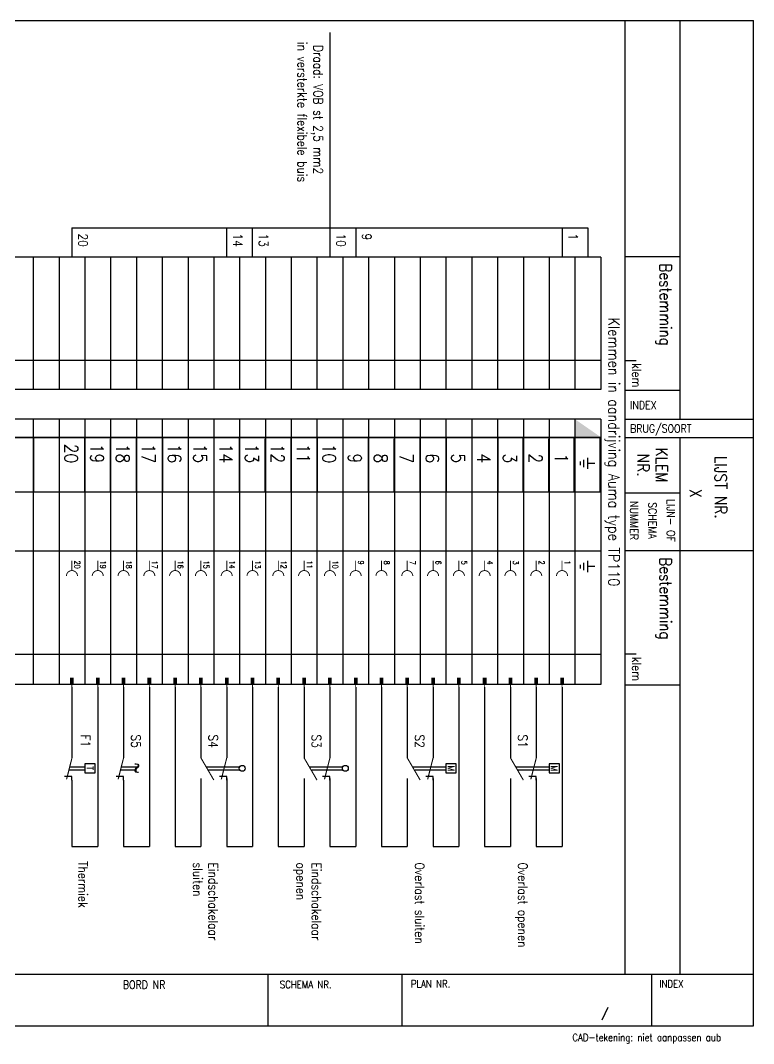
# Model space of a CAD drawing. Extents: x 0 to 405, y 0 to 280.
# Drawn here: x 206.5 to 405.5, y 2.5 to 280.3 of the extents above; entities that cross this region are included whole.
import ezdxf
from ezdxf.enums import TextEntityAlignment as Align

# ---------------------------------------------------------------- set-up
doc = ezdxf.new("R2010")
doc.units = 0
doc.header["$LTSCALE"] = 6
doc.linetypes.add('DASHED', pattern=[0])
doc.layers.get('0').update_dxf_attribs({"color": 8, "linetype": 'CONTINUOUS'})
for name, color, linetype in [('1', 8, 'CONTINUOUS'), ('10', 8, 'DASHED'), ('11', 30, 'DASHED'), ('12', 30, 'DASHED'), ('2', 62, 'CONTINUOUS'), ('3', 30, 'CONTINUOUS'), ('30', 8, 'CONTINUOUS'), ('31', 8, 'CONTINUOUS'), ('LIJN035', 30, 'CONTINUOUS')]:
    doc.layers.add(name, color=color, linetype=linetype)
doc.styles.get("Standard").update_dxf_attribs({"font": 'simplex', "width": 0.85})

# ---------------------------------------------------------------- blocks, each defined once
blk = doc.blocks.new('TDCAD')
at = {"layer": '30', "color": 0, "width": 0.85}
blk.add_text('CAD-tekening: niet aanpassen aub', height=2, dxfattribs=at).set_placement((-47.9, -3.23))
blk = doc.blocks.new('LST11')
at = {"layer": '1', "color": 0}
for p, q in [((364, 215.99), (14, 215.99)), ((210, 215.99), (210, 180.04)), ((217, 215.99), (217, 180.04)), ((224, 215.99), (224, 180.04)), ((231, 215.99), (231, 180.04)), ((238, 215.99), (238, 180.04)), ((245, 215.99), (245, 180.04)), ((252, 215.99), (252, 180.04)), ((259, 215.99), (259, 180.04)), ((266, 215.99), (266, 180.04)), ((273, 215.99), (273, 180.04)), ((280, 215.99), (280, 180.04)), ((287, 215.99), (287, 180.04)), ((294, 215.99), (294, 180.04)), ((301, 215.99), (301, 180.04)), ((308, 215.99), (308, 180.04)), ((315, 215.99), (315, 180.04)), ((322, 215.99), (322, 180.04)), ((329, 215.99), (329, 180.04)), ((336, 215.99), (336, 180.04)), ((343, 215.99), (343, 180.04)), ((350, 215.99), (350, 180.04)), ((357, 215.99), (357, 180.04)), ((364, 215.99), (364, 180.04)), ((370.5, 216.21), (385.5, 216.21)), ((14, 188), (364, 188)), ((370.5, 187.95), (373.58, 187.95)), ((364, 180.04), (14, 180.04)), ((370.5, 179.9), (385.5, 179.9)), ((364, 172), (14, 172)), ((210, 172), (210, 100)), ((217, 172), (217, 100)), ((224, 172), (224, 100)), ((231, 172), (231, 100)), ((238, 172), (238, 100)), ((245, 172), (245, 100)), ((252, 172), (252, 100)), ((259, 172), (259, 100)), ((266, 172), (266, 100)), ((273, 172), (273, 100)), ((280, 172), (280, 100)), ((287, 172), (287, 100)), ((294, 172), (294, 100)), ((301, 172), (301, 100)), ((308, 172), (308, 100)), ((315, 172), (315, 100)), ((322, 172), (322, 100)), ((329, 172), (329, 100)), ((336, 172), (336, 100)), ((343, 172), (343, 100)), ((350, 172), (350, 100)), ((357, 172), (357, 100)), ((364, 172), (364, 100)), ((370.5, 167), (405.47, 167)), ((370.5, 152), (385.5, 152)), ((364, 136.14), (14, 136.14)), ((364, 108.13), (14, 108.13)), ((370.5, 108.32), (373.58, 108.32)), ((364, 100), (14, 100)), ((370.5, 99.89), (385.5, 99.89))]:
    blk.add_line(p, q, dxfattribs=at)
at = {"layer": '11', "color": 0}
blk.add_line((365.9, 12.27), (364.27, 8.84), dxfattribs=at)
at = {"layer": '2', "color": 0}
for p, q in [((9.47, 280.3), (405.47, 280.3)), ((370.5, 280.28), (370.5, 21.21)), ((385.5, 280.28), (385.5, 172)), ((405.47, 7.3), (405.47, 280.3)), ((385.5, 167), (385.5, 21.21)), ((9.47, 21.26), (405.47, 21.26)), ((273.75, 7.3), (273.75, 21.26)), ((310.14, 7.3), (310.14, 21.26)), ((377.83, 7.3), (377.83, 21.26)), ((9.47, 7.3), (405.47, 7.3))]:
    blk.add_line(p, q, dxfattribs=at)
at = {"layer": '2', "color": 0, "const_width": 0.4}
for points in [[(14, 166.99), (356.81, 167.05), (356.81, 152.23), (14, 152.22), (14, 166.99)], [(21, 166.99), (356.81, 167.05), (356.81, 152.23), (21, 152.22), (21, 166.99)], [(28, 166.99), (363.81, 167.05), (363.81, 152.23), (28, 152.22), (28, 166.99)], [(210.07, 166.88), (210.07, 152.23)], [(217.07, 166.88), (217.07, 152.23)], [(223.96, 166.88), (223.96, 152.23)], [(230.9, 166.7), (230.9, 152.23), (230.9, 160)], [(237.99, 166.88), (237.99, 152.23)], [(245.07, 166.88), (245.07, 152.23)], [(252.07, 166.88), (252.07, 152.23)], [(259.07, 166.88), (259.07, 152.23)], [(265.96, 166.88), (265.96, 152.23)], [(272.9, 166.7), (272.9, 152.23), (272.9, 160)], [(279.99, 166.88), (279.99, 152.23)], [(287.07, 166.88), (287.07, 152.23)], [(294.07, 166.88), (294.07, 152.23)], [(300.96, 166.88), (300.96, 152.23)], [(307.9, 166.7), (307.9, 152.23), (307.9, 160)], [(314.99, 166.88), (314.99, 152.23)], [(322.07, 166.88), (322.07, 152.23)], [(329.07, 166.88), (329.07, 152.23)], [(336.07, 166.88), (336.07, 152.23)], [(342.96, 166.88), (342.96, 152.23)], [(349.9, 166.7), (349.9, 152.23), (349.9, 160)], [(356.99, 166.88), (356.99, 152.23)], [(364.07, 166.88), (364.07, 152.23)]]:
    blk.add_lwpolyline(points, dxfattribs=at)
at = {"layer": '3', "color": 0}
for p, q in [((370.5, 172), (405.47, 172)), ((370.5, 136.34), (405.47, 136.34))]:
    blk.add_line(p, q, dxfattribs=at)
at = {"layer": '10', "color": 0}
blk.add_blockref('TDCAD', (404.21, 6.35), dxfattribs=at)
at = {"layer": '10', "color": 0, "width": 0.85}
blk.add_text('BORD NR', height=2.2, dxfattribs=at).set_placement((234.31, 17.33))
for s, p in [('SCHEMA NR.', (283.95, 18.46)), ('PLAN NR.', (317.83, 18.64)), ('INDEX', (383.19, 18.64))]:
    blk.add_text(s, height=2, dxfattribs=at).set_placement(p, align=Align.MIDDLE)
at = {"layer": '11', "color": 0, "width": 0.85}
blk.add_text('LIJST NR.', height=3.2, rotation=270, dxfattribs=at).set_placement((395, 162))
for tag, p in [('BESTEMMING', (393.87, 227.49)), ('KLNR', (389.77, 151.81)), ('BESTEMMING', (393.87, 94.27))]:
    blk.add_attdef(tag, text='', height=3.2, rotation=270, dxfattribs=at).set_placement(p, align=Align.MIDDLE)
for tag, p in [('VNR', (355.5, 9)), ('TOT', (367.5, 9))]:
    blk.add_attdef(tag, p, '', height=3, dxfattribs=at)
at = {"layer": '2', "color": 0, "width": 0.85}
for tag, p in [('TITEL', (48.34, 12.41)), ('NUMMER', (315.14, 9.4))]:
    blk.add_attdef(tag, p, '', height=4.7, dxfattribs=at)
blk.add_attdef('BORD', text='', height=4.7, dxfattribs=at).set_placement((264.44, 9.18), align=Align.RIGHT)
for tag, p in [('NUMMER', (291.94, 11.48)), ('INDEX', (393.05, 11.48))]:
    blk.add_attdef(tag, text='', height=4.7, dxfattribs=at).set_placement(p, align=Align.MIDDLE)
at = {"layer": '30', "color": 0, "width": 0.85}
for s, p in [('INDEX', (371.95, 174.75)), ('BRUG/SOORT', (371.95, 168.36))]:
    blk.add_text(s, height=2.2, dxfattribs=at).set_placement(p)
for s, p in [('NUMMER', (371.95, 144.5)), ('SCHEMA', (376.95, 144.5)), ('LIJN- OF', (381.95, 144.5))]:
    blk.add_text(s, height=2.2, rotation=270, dxfattribs=at).set_placement(p, align=Align.CENTER)
at = {"layer": '31', "color": 0, "width": 0.85}
for s, height, p in [('Bestemming', 3.2, (380, 214.29)), ('klem', 2.5, (372.5, 187.23)), ('Bestemming', 3.2, (380, 134.5)), ('klem', 2.5, (372.5, 107.5))]:
    blk.add_text(s, height=height, rotation=270, dxfattribs=at).set_placement(p)
for s, p in [('NR.', (373.96, 159.5)), ('KLEM', (378.96, 159.5))]:
    blk.add_text(s, height=3.2, rotation=270, dxfattribs=at).set_placement(p, align=Align.CENTER)
blk = doc.blocks.new('LSTAARD')
at = {"layer": '2', "color": 0}
blk.add_solid([(-3.5, 4), (3.5, -0.85), (-3.5, -0.85)], dxfattribs=at)
blk = doc.blocks.new('LSTKB')
at = {"layer": '1', "color": 0}
blk.add_line((0, 53), (0, 0), dxfattribs=at)
at = {"layer": '10', "color": 0, "width": 0.85}
for tag, p in [('KABELTYPE', (-4.42, 49.64)), ('BESTEMMING', (1.58, 49.64)), ('BESTEMMING', (5.58, 49.64))]:
    blk.add_attdef(tag, p, '', height=2.5, rotation=270, dxfattribs=at)
blk = doc.blocks.new('KNO')
at = {"layer": '1', "color": 0, "const_width": 0.3}
blk.add_lwpolyline([(0, -6), (-3.53, 0.08)], dxfattribs=at)
at = {"layer": '10', "color": 0, "width": 0.95}
for p in [(-0.91, 0.82), (-0.91, -7.8)]:
    blk.add_attdef('N', text='', height=2.2, dxfattribs=at).set_placement(p, align=Align.RIGHT)
at = {"layer": '11', "color": 0, "width": 0.85}
blk.add_attdef('BORD', (3.43, -0.41), '', height=3.2, dxfattribs=at)
at = {"layer": '12', "color": 0, "width": 0.95}
blk.add_attdef('KODE', (2.97, -4.88), '', height=3.2, dxfattribs=at)
blk = doc.blocks.new('KNG')
at = {"layer": '1', "color": 0}
for p, q in [((0, 0), (0, -1)), ((0, -1), (2, -1))]:
    blk.add_line(p, q, dxfattribs=at)
at = {"layer": '1', "color": 0, "const_width": 0.3}
blk.add_lwpolyline([(0, -6), (1.47, -0.2)], dxfattribs=at)
at = {"layer": '10', "color": 0, "width": 0.95}
for p in [(-1, 0.39), (-1, -7.62)]:
    blk.add_attdef('N', text='', height=2.2, dxfattribs=at).set_placement(p, align=Align.RIGHT)
at = {"layer": '11', "color": 0, "width": 0.85}
blk.add_attdef('BORD', (3.24, -0.71), '', height=3.2, dxfattribs=at)
at = {"layer": '12', "color": 0, "width": 0.95}
blk.add_attdef('KODE', (3, -5), '', height=3.2, dxfattribs=at)

msp = doc.modelspace()

# ---------------------------------------------------------------- linework, layer by layer
at = {"color": 0}
for points, const_width in [([(220.5, 133.6), (220.5, 130.9)], 0.25), ([(227.5, 133.6), (227.5, 130.9)], 0.25), ([(234.5, 133.6), (234.5, 130.9)], 0.25), ([(241.5, 133.6), (241.5, 130.9)], 0.25), ([(248.5, 133.6), (248.5, 130.9)], 0.25), ([(255.5, 133.6), (255.5, 130.9)], 0.25), ([(262.5, 133.6), (262.5, 130.9)], 0.25), ([(269.5, 133.6), (269.5, 130.9)], 0.25), ([(276.5, 133.6), (276.5, 130.9)], 0.25), ([(283.5, 133.6), (283.5, 130.9)], 0.25), ([(290.5, 133.6), (290.5, 130.9)], 0.25), ([(297.5, 133.6), (297.5, 130.9)], 0.25), ([(304.5, 133.6), (304.5, 130.9)], 0.25), ([(311.5, 133.6), (311.5, 130.9)], 0.25), ([(318.5, 133.6), (318.5, 130.9)], 0.25), ([(325.5, 133.6), (325.5, 130.9)], 0.25), ([(332.5, 133.6), (332.5, 130.9)], 0.25), ([(339.5, 133.6), (339.5, 130.9)], 0.25), ([(346.5, 133.6), (346.5, 130.9)], 0.25), ([(353.5, 133.6), (353.5, 130.9)], 0.25), ([(220.5, 101.77), (220.5, 99.9)], 1), ([(227.5, 101.77), (227.5, 99.9)], 1), ([(234.5, 101.77), (234.5, 99.9)], 1), ([(241.5, 101.77), (241.5, 99.9)], 1), ([(248.5, 101.77), (248.5, 99.9)], 1), ([(255.5, 101.77), (255.5, 99.9)], 1), ([(262.5, 101.77), (262.5, 99.9)], 1), ([(269.5, 101.77), (269.5, 99.9)], 1), ([(276.5, 101.77), (276.5, 99.9)], 1), ([(283.5, 101.77), (283.5, 99.9)], 1), ([(290.5, 101.77), (290.5, 99.9)], 1), ([(297.5, 101.77), (297.5, 99.9)], 1), ([(304.5, 101.77), (304.5, 99.9)], 1), ([(311.5, 101.77), (311.5, 99.9)], 1), ([(318.5, 101.77), (318.5, 99.9)], 1), ([(325.5, 101.77), (325.5, 99.9)], 1), ([(332.5, 101.77), (332.5, 99.9)], 1), ([(339.5, 101.77), (339.5, 99.9)], 1), ([(346.5, 101.77), (346.5, 99.9)], 1), ([(353.5, 101.77), (353.5, 99.9)], 1), ([(220.5, 99.9), (220.5, 98.4)], 0.25), ([(227.5, 99.9), (227.5, 98.4)], 0.25), ([(234.5, 99.9), (234.5, 98.4)], 0.25), ([(241.5, 99.9), (241.5, 98.4)], 0.25), ([(248.5, 99.9), (248.5, 98.4)], 0.25), ([(255.5, 99.9), (255.5, 98.4)], 0.25), ([(262.5, 99.9), (262.5, 98.4)], 0.25), ([(269.5, 99.9), (269.5, 98.4)], 0.25), ([(276.5, 99.9), (276.5, 98.4)], 0.25), ([(283.5, 99.9), (283.5, 98.4)], 0.25), ([(290.5, 99.9), (290.5, 98.4)], 0.25), ([(297.5, 99.9), (297.5, 98.4)], 0.25), ([(304.5, 99.9), (304.5, 98.4)], 0.25), ([(311.5, 99.9), (311.5, 98.4)], 0.25), ([(318.5, 99.9), (318.5, 98.4)], 0.25), ([(325.5, 99.9), (325.5, 98.4)], 0.25), ([(332.5, 99.9), (332.5, 98.4)], 0.25), ([(339.5, 99.9), (339.5, 98.4)], 0.25), ([(346.5, 99.9), (346.5, 98.4)], 0.25), ([(353.5, 99.9), (353.5, 98.4)], 0.25)]:
    msp.add_lwpolyline(points, dxfattribs=dict(at, const_width=const_width))
at = {"color": 0, "const_width": 0.25}
for points in [[(222, 129.4, 1), (219, 129.4, 1)], [(229, 129.4, 1), (226, 129.4, 1)], [(236, 129.4, 1), (233, 129.4, 1)], [(243, 129.4, 1), (240, 129.4, 1)], [(250, 129.4, 1), (247, 129.4, 1)], [(257, 129.4, 1), (254, 129.4, 1)], [(264, 129.4, 1), (261, 129.4, 1)], [(271, 129.4, 1), (268, 129.4, 1)], [(278, 129.4, 1), (275, 129.4, 1)], [(285, 129.4, 1), (282, 129.4, 1)], [(292, 129.4, 1), (289, 129.4, 1)], [(299, 129.4, 1), (296, 129.4, 1)], [(306, 129.4, 1), (303, 129.4, 1)], [(313, 129.4, 1), (310, 129.4, 1)], [(320, 129.4, 1), (317, 129.4, 1)], [(327, 129.4, 1), (324, 129.4, 1)], [(334, 129.4, 1), (331, 129.4, 1)], [(341, 129.4, 1), (338, 129.4, 1)], [(348, 129.4, 1), (345, 129.4, 1)], [(355, 129.4, 1), (352, 129.4, 1)]]:
    msp.add_lwpolyline(points, format="xyb", dxfattribs=at)
at = {"layer": '1', "color": 0}
for p, q in [((220.5, 224), (220.5, 216)), ((262.5, 216), (262.5, 224)), ((269.5, 216), (269.5, 224)), ((290.5, 224), (290.5, 216)), ((297.5, 224), (297.5, 216)), ((353.5, 224), (353.5, 216)), ((360.5, 224), (360.5, 216)), ((220.5, 99.2), (220.5, 80)), ((227.5, 99.2), (227.5, 56)), ((234.5, 99.2), (234.5, 80)), ((241.5, 99.2), (241.5, 56)), ((248.5, 99.2), (248.5, 56)), ((255.5, 99.2), (255.5, 80)), ((262.5, 99.2), (262.5, 80)), ((269.5, 99.2), (269.5, 56)), ((276.5, 99.2), (276.5, 56)), ((283.5, 99.2), (283.5, 80)), ((290.5, 99.2), (290.5, 80)), ((297.5, 99.2), (297.5, 56)), ((304.5, 99.2), (304.5, 56)), ((311.5, 99.2), (311.5, 80)), ((318.5, 99.2), (318.5, 80)), ((325.5, 99.2), (325.5, 56)), ((332.5, 99.2), (332.5, 56)), ((339.5, 99.2), (339.5, 80)), ((346.5, 99.2), (346.5, 80)), ((353.5, 99.2), (353.5, 56)), ((219.68, 76.8), (224, 76.8)), ((219.89, 77.6), (224, 77.6)), ((233.68, 76.8), (238, 76.8)), ((233.89, 77.6), (238.58, 77.6)), ((256.9, 77.6), (266, 77.6)), ((257.6, 76.8), (266, 76.8)), ((284.9, 77.6), (294, 77.6)), ((285.6, 76.8), (294, 76.8)), ((312.9, 77.6), (322, 77.6)), ((313.6, 76.8), (322, 76.8)), ((340.9, 77.6), (350, 77.6)), ((341.6, 76.8), (350, 76.8)), ((220.5, 74), (220.5, 56)), ((234.5, 74), (234.5, 56)), ((255.5, 74.4), (255.5, 56)), ((262.5, 74.4), (262.5, 56)), ((283.5, 74.4), (283.5, 56)), ((290.5, 74.4), (290.5, 56)), ((311.5, 74.4), (311.5, 56)), ((318.5, 74.4), (318.5, 56)), ((339.5, 74.4), (339.5, 56)), ((346.5, 74.4), (346.5, 56)), ((220.5, 56), (227.5, 56)), ((234.5, 56), (241.5, 56)), ((248.5, 56), (255.5, 56)), ((262.5, 56), (269.5, 56)), ((276.5, 56), (283.5, 56)), ((290.5, 56), (297.5, 56)), ((304.5, 56), (311.5, 56)), ((318.5, 56), (325.5, 56)), ((332.5, 56), (339.5, 56)), ((346.5, 56), (353.5, 56))]:
    msp.add_line(p, q, dxfattribs=at)
for points in [[(224, 78.4), (224, 76), (226.8, 76), (226.8, 78.4)], [(322, 78.4), (322, 76), (324.8, 76), (324.8, 78.4)], [(350, 78.4), (350, 76), (352.8, 76), (352.8, 78.4)]]:
    msp.add_lwpolyline(points, close=True, dxfattribs=at)
for centre in [(266.7, 77.2), (294.7, 77.2)]:
    msp.add_circle(centre, 0.8, dxfattribs=at)
at = {"layer": 'LIJN035', "color": 0}
for p, q in [((220.5, 224), (360.5, 224)), ((360.39, 161.5), (360.39, 158.5)), ((358.39, 160.5), (358.39, 159.5)), ((359.39, 159), (359.39, 161)), ((362.39, 160), (360.39, 160)), ((360.39, 133.5), (360.39, 130.5)), ((358.39, 132.5), (358.39, 131.5)), ((359.39, 131), (359.39, 133)), ((362.39, 132), (360.39, 132))]:
    msp.add_line(p, q, dxfattribs=at)

# ---------------------------------------------------------------- block references
at = {"layer": '1', "color": 0}
for name, p, values in [('LST11', (0, 0), {'KLNR': 'X'}), ('LSTKB', (290.5, 224), {'KABELTYPE': 'Draad: VOB st 2,5 mm2'})]:
    msp.add_blockref(name, p, dxfattribs=at).add_auto_attribs(values)
for name, p in [('LSTAARD', (360.5, 168)), ('KNO', (259, 80)), ('KNO', (287, 80)), ('KNO', (315, 80)), ('KNO', (343, 80))]:
    msp.add_blockref(name, p, dxfattribs=at)
at = {"layer": '1', "color": 0, "rotation": 180}
for p in [(220.5, 74), (234.5, 74), (262.5, 74), (290.5, 74), (318.5, 74), (346.5, 74)]:
    msp.add_blockref('KNG', p, dxfattribs=at)

# ---------------------------------------------------------------- texts
at = {"layer": '1', "color": 0, "width": 0.85}
for s, height, p in [('in versterkte flexibele buis', 2.5, (281.75, 274.46)), ('20', 2.5, (222.25, 222.46)), ('14', 2.5, (264.25, 222.46)), ('13', 2.5, (271.25, 222.46)), ('10', 2.5, (292.25, 222.46)), ('9', 2.5, (299.25, 222.46)), ('1', 2.5, (355.25, 222.46)), ('20', 1.5, (221.2, 133.6)), ('9', 1.5, (298.2, 133.6)), ('8', 1.5, (305.2, 133.6)), ('7', 1.5, (312.2, 133.6)), ('6', 1.5, (319.2, 133.6)), ('5', 1.5, (326.2, 133.6)), ('4', 1.5, (333.2, 133.6)), ('3', 1.5, (340.2, 133.6)), ('2', 1.5, (347.2, 133.6)), ('19', 1.5, (228.2, 133.6)), ('18', 1.5, (235.2, 133.6)), ('17', 1.5, (242.2, 133.6)), ('16', 1.5, (249.2, 133.6)), ('15', 1.5, (256.2, 133.6)), ('14', 1.5, (263.2, 133.6)), ('13', 1.5, (270.2, 133.6)), ('12', 1.5, (277.2, 133.6)), ('11', 1.5, (284.2, 133.6)), ('10', 1.5, (291.2, 133.6)), ('1', 1.5, (354.2, 133.6)), ('F1', 2.5, (222.95, 86.4)), ('S5', 2.5, (236.6, 86.4)), ('S4', 2.5, (257.6, 86.4)), ('S3', 2.5, (285.6, 86.4)), ('S2', 2.5, (313.6, 86.4)), ('S1', 2.5, (341.6, 86.4)), ('~', 3.5, (236.6, 78.8)), ('Thermiek', 2.5, (222.25, 52)), ('sluiten', 2.5, (253.4, 51.6)), ('Eindschakelaar', 2.5, (257.6, 51.6)), ('openen', 2.5, (281.4, 51.6)), ('Eindschakelaar', 2.5, (285.6, 51.6)), ('Overlast sluiten', 2.5, (313.6, 51.6)), ('Overlast openen', 2.5, (341.6, 51.6))]:
    msp.add_text(s, height=height, rotation=270, dxfattribs=at).set_placement(p)
for s, p in [('T', (225.4, 77.2)), ('M', (323.4, 77.2)), ('M', (351.4, 77.2))]:
    msp.add_text(s, height=1.8, rotation=270, dxfattribs=at).set_placement(p, align=Align.MIDDLE)
at = {"layer": '11', "color": 0, "width": 0.85}
for s, p in [('20', (218.5, 160.07)), ('19', (225.5, 160.07)), ('18', (232.5, 160.07)), ('17', (239.5, 160.07)), ('16', (246.5, 160.07)), ('15', (253.5, 160.07)), ('14', (260.5, 160.07)), ('13', (267.5, 160.07)), ('12', (274.5, 160.07)), ('11', (281.5, 160.07)), ('10', (288.5, 160.07)), ('9', (295.5, 160.07)), ('8', (302.5, 160.07)), ('7', (309.5, 160.07)), ('6', (316.5, 160.07)), ('5', (323.5, 160.07)), ('4', (330.5, 160.07)), ('3', (337.5, 160.07)), ('2', (344.5, 160.07)), ('1', (351.5, 160.07))]:
    msp.add_text(s, height=3.6, rotation=270, dxfattribs=at).set_placement(p, align=Align.RIGHT)
at = {"layer": 'LIJN035', "color": 0, "width": 0.85}
msp.add_text('Klemmen in aandrijving Auma type TP110', height=3, rotation=270, dxfattribs=at).set_placement((366.1, 199.6))

doc.saveas('drawing.dxf')
